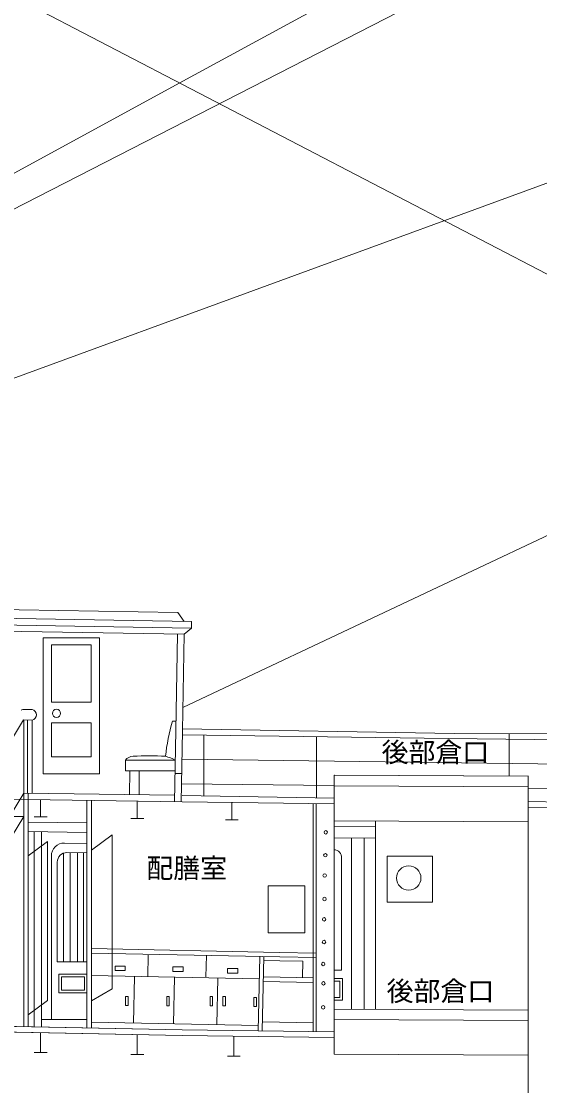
# Model space of a CAD drawing. Units: millimetres, scale not verified. Extents: x -51044 to 51056, y -29700 to 29700.
# Drawn here: x -24448 to -18428, y -15255 to -2903 of the extents above; entities that cross this region are included whole.
import ezdxf
from ezdxf.enums import TextEntityAlignment as Align

# ---------------------------------------------------------------- set-up
doc = ezdxf.new("R2010")
doc.units = ezdxf.units.MM
doc.header["$LTSCALE"] = 100
doc.linetypes.add('USER1', pattern=[50.8, 31.75, -6.35, 6.35, -6.35])
doc.layers.add('0-3_keijou', color=7, linetype='Continuous', lineweight=18)
doc.layers.add('0-5_text', color=7, linetype='Continuous')
doc.styles.add('ＭＳ ゴシック', font='')
doc.styles.get('ＭＳ ゴシック').set_extended_font_data('MS Gothic')

msp = doc.modelspace()

# ---------------------------------------------------------------- linework, layer by layer
at = {"layer": '0-3_keijou'}
for p, q in [((-27308.4, -6504.4), (-10406.8, 2160.7)), ((-27263.4, -1190.7), (-10877.6, -9729.5)), ((-27203.9, -8017.9), (-9234.7, -1448.6)), ((-22556.3, -9867.7), (-22632.1, -9764.8)), ((-22473.6, -9944.5), (-22472.3, -9869.2)), ((-22473.6, -9944.5), (-22558.9, -10016.4)), ((-24193.1, -10056.8), (-23541.5, -10056.8)), ((-24193.1, -10056.8), (-24193.1, -11637.7)), ((-23541.5, -10056.8), (-23541.5, -11637.7)), ((-24096, -10137.9), (-23638.7, -10137.9)), ((-24096, -10137.9), (-24096, -10803.1)), ((-23638.7, -10137.9), (-23638.7, -10803.1)), ((-24096, -10803.1), (-23638.7, -10803.1)), ((-24322.3, -10890.8), (-24431.1, -10889.2)), ((-25595.5, -12943.8), (-24421.1, -11009.8)), ((-24322.3, -11011.2), (-24421.1, -11009.8)), ((-24420.6, -11859.9), (-24420.6, -11009.8)), ((-24376.9, -11860.5), (-24376.9, -11010.4)), ((-24322.3, -11861.3), (-24322.3, -11011.2)), ((-24096, -11045.4), (-24096, -11439.6)), ((-24096, -11045.4), (-23638.7, -11045.4)), ((-23638.7, -11045.4), (-23638.7, -11439.6)), ((-22691.8, -11026.4), (-22653.7, -11026.4)), ((-19486.9, -11226), (-22578.9, -11183.9)), ((-22327.9, -11187.3), (-22327.9, -11891)), ((-21019.3, -11205.1), (-21019.3, -11913.9)), ((-18091.6, -11243.6), (-19486.9, -11226)), ((-18783.3, -11168.9), (-18783.3, -11662.8)), ((-24096, -11439.6), (-23638.7, -11439.6)), ((-23240.1, -11476.8), (-23240.1, -11602.6)), ((-23240.1, -11476.8), (-22661.5, -11476.8)), ((-18091.6, -11523.3), (-22583.8, -11466.5)), ((-22663.6, -11602.6), (-23240.1, -11602.6)), ((-23188.2, -11602.6), (-23192.4, -11877.7)), ((-23078.2, -11602.6), (-23078.2, -11879.3)), ((-24193.1, -11637.7), (-23541.5, -11637.7)), ((-22586.7, -11633.1), (-22664.1, -11631.8)), ((-20816.3, -11652.1), (-18562.1, -11664)), ((-20816.3, -11652.1), (-20816.3, -12180)), ((-20812, -11652.1), (-18557.7, -11664)), ((-18562.1, -19331.3), (-18562.1, -11664)), ((-18562.1, -11664), (-18562.1, -12191.9)), ((-20816.3, -11772.5), (-22588.7, -11750.1)), ((-20816.3, -11773.5), (-18562.1, -11785.4)), ((-18091.6, -11806.9), (-18562.1, -11801)), ((-24369.3, -11934.6), (-28742.5, -11871.2)), ((-25491.1, -13622.9), (-24420.6, -11859.9)), ((-22668.5, -11885.3), (-24420.6, -11859.9)), ((-24420.6, -11859.9), (-24420.6, -14569.2)), ((-24369.3, -11860.6), (-24369.3, -14570.3)), ((-24223.9, -12136.7), (-24223.9, -11936.7)), ((-23685.8, -11945.2), (-23685.8, -14585.1)), ((-23634.4, -11945.2), (-23634.4, -14585.1)), ((-23102.2, -12152.9), (-23102.2, -11952.9)), ((-20816.3, -11917.5), (-22581.6, -11886.5)), ((-22003.4, -12168.1), (-22003.4, -11968.1)), ((-21059.9, -11980.6), (-21059.9, -14626.4)), ((-21024.9, -11981.1), (-21024.9, -14626.9)), ((-18091.6, -11964.7), (-18562.1, -11956.5)), ((-20816.3, -12183.9), (-20816.3, -11983.9)), ((-14677.9, -12076.2), (-18562.1, -12020.8)), ((-23685.8, -12206.2), (-24369.3, -12196.3)), ((-24298.9, -12136.7), (-24148.9, -12136.7)), ((-23177.2, -12152.9), (-23027.2, -12152.9)), ((-22078.4, -12168.1), (-21928.4, -12168.1)), ((-20816.3, -12180), (-18562.1, -12191.9)), ((-20816.3, -12180), (-20816.3, -14889.9)), ((-20336.5, -12182.6), (-20336.5, -14367.9)), ((-23685.8, -12316), (-24369.3, -12306.1)), ((-24298.7, -12307.1), (-24298.7, -14571.7)), ((-24212.4, -12308.4), (-24212.4, -14573.4)), ((-20816.3, -12244), (-20336.5, -12246.6)), ((-23685.8, -12442.7), (-23947, -12438.9)), ((-20816.3, -12380.1), (-20336.5, -12382.6)), ((-20615.1, -12381.1), (-20615.1, -14366.4)), ((-20468.8, -12381.9), (-20468.8, -14367.2)), ((-24099.1, -12588.9), (-24099.1, -14485.3)), ((-23957.3, -12555.6), (-23957.3, -13816.5)), ((-23685.8, -12552.5), (-23918.4, -12549.1)), ((-23882.6, -12549.6), (-23882.6, -13816.5)), ((-23794.4, -12550.9), (-23794.4, -13816.5)), ((-23726.5, -12551.9), (-23726.5, -13816.5)), ((-24030, -12659.1), (-24030, -13816.5)), ((-20728.6, -12612.5), (-20728.6, -13915.9)), ((-21582.5, -13482.1), (-21582.5, -12934.1)), ((-21454.9, -13708.3), (-23634.4, -13664.4)), ((-21024.9, -13716.9), (-21454.9, -13708.3)), ((-23685.8, -13816.5), (-24030, -13816.5)), ((-21448.1, -13760.4), (-23634.4, -13716.4)), ((-22973.2, -13740.6), (-22978.2, -13989.4)), ((-22299.6, -13743.3), (-22304.6, -13992)), ((-21680.1, -13755.7), (-21697.5, -14617.8)), ((-21632.9, -13756.7), (-21650.2, -14618.6)), ((-21024.9, -13768.9), (-21448.1, -13760.4)), ((-21178.9, -13810.8), (-21182.8, -14001)), ((-20816.3, -13915.4), (-20728.6, -13915.9)), ((-23685.8, -13961.6), (-24012.7, -13961.6)), ((-24012.7, -13961.6), (-24012.7, -14176.7)), ((-23715.8, -13991.6), (-23982.7, -13991.6)), ((-23982.7, -13991.6), (-23982.7, -14146.7)), ((-23715.8, -13991.6), (-23715.8, -14146.7)), ((-21685.3, -14015.4), (-23634.4, -13976.2)), ((-23133.2, -13986.3), (-23144.1, -14527.8)), ((-23133.2, -13986.3), (-23144.1, -14527.8)), ((-22669.5, -13995.6), (-22680.4, -14537.2)), ((-22166.5, -14005.7), (-22177.4, -14547.3)), ((-21059.9, -14056.5), (-21638.7, -14044.9)), ((-21059.9, -14003.5), (-21637.6, -13991.9)), ((-23685.8, -14176.7), (-24012.7, -14176.7)), ((-23715.8, -14146.7), (-23982.7, -14146.7)), ((-20816.3, -14365.3), (-18562.1, -14377.2)), ((-22581.6, -14606.3), (-28742.5, -14482.2)), ((-22581.6, -14674.2), (-28742.5, -14550.2)), ((-23685.8, -14485.3), (-24212.4, -14485.3)), ((-21696.3, -14557), (-23634.4, -14518)), ((-21059.9, -14526.5), (-21648.1, -14514.7)), ((-20816.3, -14486.8), (-18562.1, -14498.7)), ((-24223.9, -14871.2), (-24223.9, -14641.2)), ((-23102.2, -14893.7), (-23102.2, -14663.7)), ((-21980.5, -14912.2), (-21980.5, -14682.2)), ((-24298.9, -14871.2), (-24148.9, -14871.2)), ((-23177.2, -14893.7), (-23027.2, -14893.7)), ((-22055.5, -14912.2), (-21905.5, -14912.2)), ((-20816.3, -14889.9), (-18562.1, -14901.8))]:
    msp.add_line(p, q, dxfattribs=at)
at = {"layer": '0-3_keijou', "linetype": 'USER1'}
for p, q in [((-23394.7, -12343.6), (-23634.4, -12520.1)), ((-23394.7, -12343.6), (-23394.7, -14132.5)), ((-24144.4, -12421.3), (-24369.5, -12587.1)), ((-23394.7, -14132.5), (-23634.4, -14271.8))]:
    msp.add_line(p, q, dxfattribs=at)
at = {"layer": '0-3_keijou'}
for points in [[(-27330.2, -6189.5), (-22572, -3598.3), (-15272.3, 367), (-9851.6, 3344.2)], [(-10757.6, -8501.2), (-17485.3, -8469.5), (-22573.5, -10867.3)], [(-22632.1, -9764.8), (-25859.5, -9709.3), (-26442.1, -9699.3)], [(-22472.3, -9869.2), (-25859.5, -9810.9), (-26656.2, -9797.2)], [(-22473.6, -9944.5), (-25859.5, -9886.3), (-26654.2, -9872.7)], [(-22558.9, -10016.4), (-25859.5, -9959.6), (-26530.4, -9948.1)], [(-22669.8, -11959.2), (-22655.6, -11134.6), (-22636.4, -10015)], [(-22592.3, -11960.3), (-22578.1, -11135.6), (-22558.9, -10016.4)], [(-18091.6, -11171.3), (-19421.8, -11166.8), (-22577.7, -11113.2)], [(-20816.3, -11983.9), (-22581.6, -11960.5), (-24369.3, -11934.6)], [(-25436.8, -13803.6), (-24420.6, -12130), (-24584.6, -12130)], [(-21582.5, -13482.1), (-21156.3, -13482.1), (-21156.3, -12934.1), (-21582.5, -12934.1)], [(-21178.9, -13810.8), (-21448.1, -13805.4), (-21633.8, -13801.7)], [(-20816.3, -14011.8), (-20720.2, -14011.8), (-20720.2, -14263.2), (-20816.3, -14263.2)], [(-20816.3, -14041.8), (-20750.2, -14041.8), (-20750.2, -14233.2), (-20816.3, -14233.2)], [(-20816.3, -14629.7), (-22581.6, -14606.3), (-28742.5, -14482.2)], [(-20816.3, -14697.6), (-22581.6, -14674.2), (-28742.5, -14550.2)]]:
    msp.add_lwpolyline(points, dxfattribs=at)
at = {"layer": '0-3_keijou', "linetype": 'USER1'}
msp.add_lwpolyline([(-24144.4, -12421.3), (-24144.4, -14267.3), (-24369.5, -14433.1)], dxfattribs=at)
at = {"layer": '0-3_keijou'}
for points in [[(-20198.3, -12592.4), (-19673.5, -12592.4), (-19673.5, -13124.9), (-20198.3, -13124.9)], [(-23359.2, -13866.4), (-23240.5, -13866.4), (-23240.5, -13919.4), (-23359.2, -13919.4)], [(-23359.2, -13866.4), (-23240.5, -13866.4), (-23240.5, -13919.4), (-23359.2, -13919.4)], [(-22687.2, -13876.1), (-22568.5, -13876.1), (-22568.5, -13929), (-22687.2, -13929)], [(-22054.2, -13895.3), (-21935.5, -13895.3), (-21935.5, -13948.3), (-22054.2, -13948.3)], [(-23237.8, -14218.6), (-23208.2, -14218.6), (-23208.2, -14324.6), (-23237.8, -14324.6)], [(-23237.8, -14218.6), (-23208.2, -14218.6), (-23208.2, -14324.6), (-23237.8, -14324.6)], [(-22759.9, -14221.7), (-22730.2, -14221.7), (-22730.2, -14327.6), (-22759.9, -14327.6)], [(-22257, -14221.2), (-22227.3, -14221.2), (-22227.3, -14327.2), (-22257, -14327.2)], [(-22108.7, -14221.2), (-22079, -14221.2), (-22079, -14327.2), (-22108.7, -14327.2)], [(-21747.7, -14230.4), (-21718, -14230.4), (-21718, -14336.4), (-21747.7, -14336.4)]]:
    msp.add_lwpolyline(points, close=True, dxfattribs=at)
for centre, radius in [((-24039.5, -10933.9), 46.6), ((-20913.2, -12314.5), 20), ((-20917.7, -12580.9), 20), ((-19949.7, -12844.8), 142), ((-20925.9, -12815.2), 20), ((-20927.7, -13088.5), 20), ((-20932.2, -13324.4), 20), ((-20932.9, -13588), 20), ((-20942, -13842.8), 20), ((-20939.9, -14067.7), 20), ((-20942.7, -14345.6), 20)]:
    msp.add_circle(centre, radius, dxfattribs=at)
for centre, radius, start, end in [((-24431.4, -10909.2), 20, 89.16967, 148.73349), ((-24334.4, -10951), 61.4, 281.34816, 78.65184), ((-20553.4, -11670.6), 2233.3, 163.23378, 173.86896), ((-23142.6, -11560.3), 128.4, 92.59124, 139.44902), ((-22961.2, -14276.7), 2850.8, 86.23419, 93.76581), ((-22906.5, -11928.6), 514, 61.52136, 75.04525), ((-23949.1, -12588.9), 150, 89.16967, 180), ((-23920, -12659.1), 110, 89.16967, 180), ((-20820.1, -12607.7), 91.7, 356.97584, 87.62375)]:
    msp.add_arc(centre, radius, start, end, dxfattribs=at)

# ---------------------------------------------------------------- texts
at = {"layer": '0-5_text', "style": 'ＭＳ ゴシック'}
for s, p in [('後部倉口', (-20264.8, -11568)), ('配膳室', (-22996, -12913.8)), ('後部倉口', (-20206.4, -14340.4))]:
    msp.add_text(s, height=229.1, dxfattribs=at).set_placement(p, align=Align.BOTTOM_LEFT)

doc.saveas('drawing.dxf')
